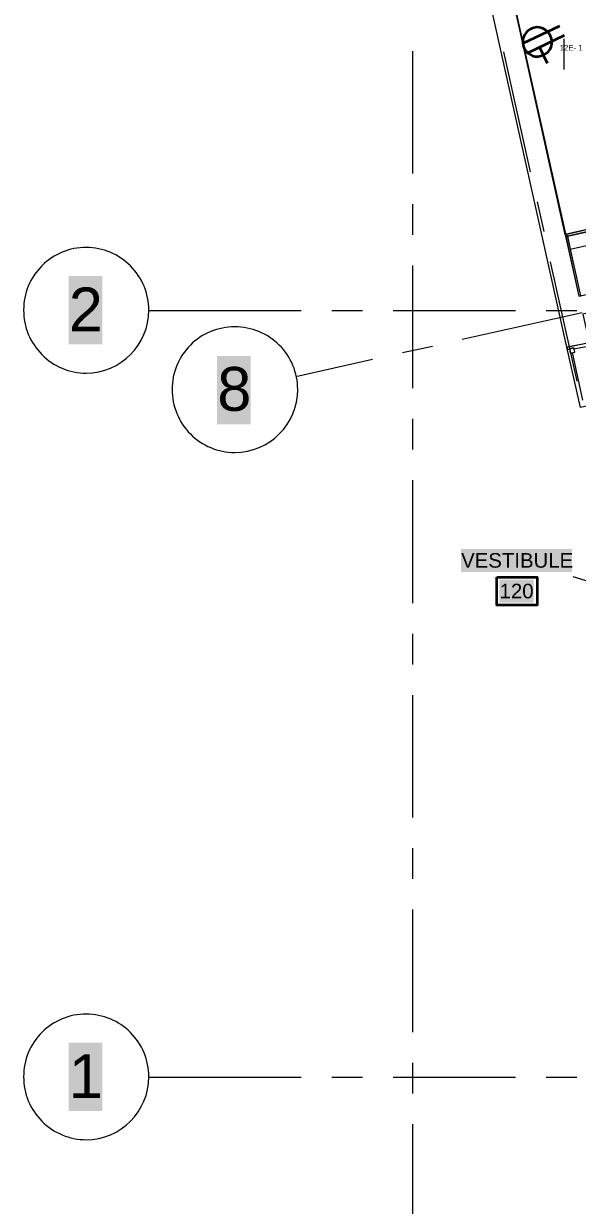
# Model space of a CAD drawing. Header units: inches. Extents: x 14.2 to 49.7, y 0.3 to 22.9.
# Drawn here: x 26.926 to 29.182, y 5.218 to 10.032 of the extents above; entities that cross this region are included whole.
import ezdxf

# ---------------------------------------------------------------- set-up
doc = ezdxf.new("R2010")
doc.units = ezdxf.units.IN
doc.header["$MEASUREMENT"] = 0
doc.layers.add('PDF2_Geometry', color=7, linetype='Continuous')
doc.layers.add('PDF_Text', color=7, linetype='Continuous')
doc.layers.add('PDF_Geometry', color=7, linetype='Continuous', true_color=0x777777)
doc.layers.add('PDF_Solid Fills', color=7, linetype='Continuous', true_color=0xffffff)
doc.styles.add('PDF Arial', font='arial.ttf')

msp = doc.modelspace()

# ---------------------------------------------------------------- linework, layer by layer
at = {"layer": 'PDF2_Geometry', "lineweight": 35}
for points in [[(29.1088, 10.0223), (28.9601, 9.9508)], [(29.1276, 9.9832), (28.9789, 9.9117)], [(29.0602, 9.8695), (29.0285, 9.9355)]]:
    msp.add_lwpolyline(points, dxfattribs=at)
msp.add_arc((29.0195, 9.9574), 0.0597, 115.4402, 205.9196, dxfattribs=at)
for points in [[(29.0724, 9.9826), (29.058, 10.0126), (29.0239, 10.0258), (28.9938, 10.0114)], [(29.0451, 9.9047), (29.0752, 9.9192), (29.0869, 9.9525), (29.0724, 9.9826)], [(28.9658, 9.9313), (28.9802, 9.9012), (29.0151, 9.8903), (29.0451, 9.9047)]]:
    msp.add_open_spline(points, degree=3, dxfattribs=at)
at = {"layer": 'PDF_Geometry', "lineweight": 9}
for points in [[(28.6095, 11.5283), (29.1328, 9.1734), (28.6112, 11.5283), (28.6112, 11.5266), (30.6194, 11.9733), (31.1977, 9.3701), (31.1994, 9.3701), (30.6194, 11.975), (30.6211, 11.9766), (31.2011, 9.3684)], [(29.1345, 9.1751), (28.6112, 11.5266), (28.6112, 11.5283), (29.1328, 9.1734), (29.2795, 9.2067)], [(29.1278, 9.8447), (29.1278, 9.9697)], [(28.5112, 9.4217), (28.5112, 9.92)], [(28.9912, 9.4284), (28.8828, 9.9167)], [(28.5112, 9.1717), (28.5112, 9.2967)], [(29.0462, 9.1851), (29.0195, 9.3067)], [(29.4611, 9.2384), (29.1412, 9.1667), (29.4611, 9.2384)], [(29.1412, 9.1667), (29.4611, 9.2367)], [(29.1812, 8.5751), (29.0728, 9.0617)], [(28.5112, 8.5468), (28.5112, 9.0467)], [(27.4362, 8.8634), (28.0562, 8.8634)], [(28.1812, 8.8634), (28.3062, 8.8634)], [(28.4312, 8.8634), (28.9295, 8.8634)], [(29.0545, 8.8634), (29.1795, 8.8634)], [(28.7128, 8.7468), (29.2012, 8.8551)], [(28.4695, 8.6918), (28.5912, 8.7184)], [(28.0345, 8.5951), (28.3479, 8.6651)], [(28.5112, 8.2968), (28.5112, 8.4218)], [(28.5112, 7.6718), (28.5112, 8.1718)], [(28.5112, 7.4218), (28.5112, 7.5468)], [(28.5112, 6.7985), (28.5112, 7.2968)], [(28.5112, 6.5485), (28.5112, 6.6735)], [(28.5112, 5.9235), (28.5112, 6.4235)], [(28.5112, 5.6736), (28.5112, 5.7985)], [(27.4362, 5.7402), (28.0562, 5.7402)], [(28.1812, 5.7402), (28.3062, 5.7402)], [(28.4312, 5.7402), (28.9295, 5.7402)], [(29.0545, 5.7402), (29.1795, 5.7402)], [(28.5112, 5.0486), (28.5112, 5.5486)]]:
    msp.add_lwpolyline(points, dxfattribs=at)
at = {"layer": 'PDF_Geometry', "lineweight": 18}
msp.add_lwpolyline([(30.7994, 9.2751), (30.8144, 9.2067), (29.4195, 8.8968), (29.2045, 8.8484), (29.2295, 8.7334), (29.2045, 8.7268), (29.1395, 8.7134), (28.4979, 11.5983), (28.5895, 11.6183), (29.1078, 11.735), (29.1278, 11.645), (28.6095, 11.5283), (29.1878, 8.9218), (30.7994, 9.2784)], close=True, dxfattribs=at)
at = {"layer": 'PDF_Geometry', "lineweight": 9}
for points in [[(29.1345, 9.1667), (29.3012, 9.2034), (29.2995, 9.2117), (29.1328, 9.1734)], [(29.1528, 9.1134), (29.4728, 9.1851), (29.4611, 9.2367), (29.1412, 9.1667)], [(29.1412, 9.1684), (29.1345, 9.1667), (29.1878, 8.9218), (29.1962, 8.9234)], [(29.2845, 8.4884), (29.1945, 8.4684), (29.1395, 8.7134), (29.2295, 8.7334)]]:
    msp.add_lwpolyline(points, close=True, dxfattribs=at)
for points in [[(27.1812, 9.1201, 0.416667), (26.9262, 8.8651, 0.415306), (27.1812, 8.6084, 0.412859), (27.4362, 8.8651, 0.414218)], [(27.7862, 8.7968, 0.416667), (27.5312, 8.5418, 0.415306), (27.7862, 8.2851, 0.413961), (28.0429, 8.5418, 0.415306)], [(27.1812, 5.9969, 0.416667), (26.9262, 5.7419, 0.415306), (27.1812, 5.4852, 0.412859), (27.4362, 5.7419, 0.414218)]]:
    msp.add_lwpolyline(points, format="xyb", close=True, dxfattribs=at)
at = {"layer": 'PDF_Geometry', "lineweight": 13}
for points in [[(29.1395, 8.7134), (29.1412, 8.7051), (29.1678, 8.7118), (29.1678, 8.7068), (29.2328, 8.7201), (29.2295, 8.7334)], [(29.2045, 8.4984), (29.1628, 8.6918)]]:
    msp.add_lwpolyline(points, dxfattribs=at)
msp.add_lwpolyline([(29.1528, 8.6901), (29.1712, 8.6934), (29.1678, 8.7118), (29.1495, 8.7068)], close=True, dxfattribs=at)
at = {"layer": 'PDF_Geometry', "color": 7, "lineweight": 35}
msp.add_lwpolyline([(28.8545, 7.7768), (29.0178, 7.7768), (29.0178, 7.6635), (28.8545, 7.6635)], close=True, dxfattribs=at)
at = {"layer": 'PDF_Geometry', "color": 7, "lineweight": 18}
msp.add_lwpolyline([(29.5211, 7.6701), (29.1645, 7.7785)], dxfattribs=at)
at = {"layer": 'PDF_Solid Fills', "lineweight": 9, "transparency": 33554559}
for points in [[(27.1096, 8.7251), (27.2462, 8.7251), (27.1096, 9.0034), (27.2462, 9.0034)], [(27.7146, 8.4001), (27.8512, 8.4001), (27.7146, 8.6784), (27.8512, 8.6784)], [(27.1096, 5.6019), (27.2462, 5.6019), (27.1096, 5.8802), (27.2462, 5.8802)]]:
    msp.add_solid(points, dxfattribs=at)
at = {"layer": 'PDF_Solid Fills', "lineweight": 35, "transparency": 33554559}
for points in [[(28.7078, 7.7985), (29.1595, 7.7985), (28.7078, 7.8918), (29.1595, 7.8918)], [(28.8645, 7.6735), (29.0045, 7.6735), (28.8645, 7.7668), (29.0045, 7.7668)]]:
    msp.add_solid(points, dxfattribs=at)

# ---------------------------------------------------------------- texts
at = {"layer": 'PDF_Text', "attachment_point": 4, "style": 'PDF Arial'}
for s, insert, char_height in [('12E- 1', (29.11, 9.9341), 0.02276), ('VESTIBULE', (28.7085, 7.845), 0.05939), ('120', (28.8651, 7.72), 0.05939)]:
    msp.add_mtext(s, dxfattribs=dict(at, insert=insert, char_height=char_height))
at = {"layer": 'PDF_Text', "color": 8, "true_color": 0x777777, "char_height": 0.1787, "attachment_point": 4, "style": 'PDF Arial'}
for s, insert in [('2', (27.1101, 8.8677)), ('8', (27.7151, 8.5427)), ('1', (27.1101, 5.7443))]:
    msp.add_mtext(s, dxfattribs=dict(at, insert=insert))

doc.saveas('drawing.dxf')
